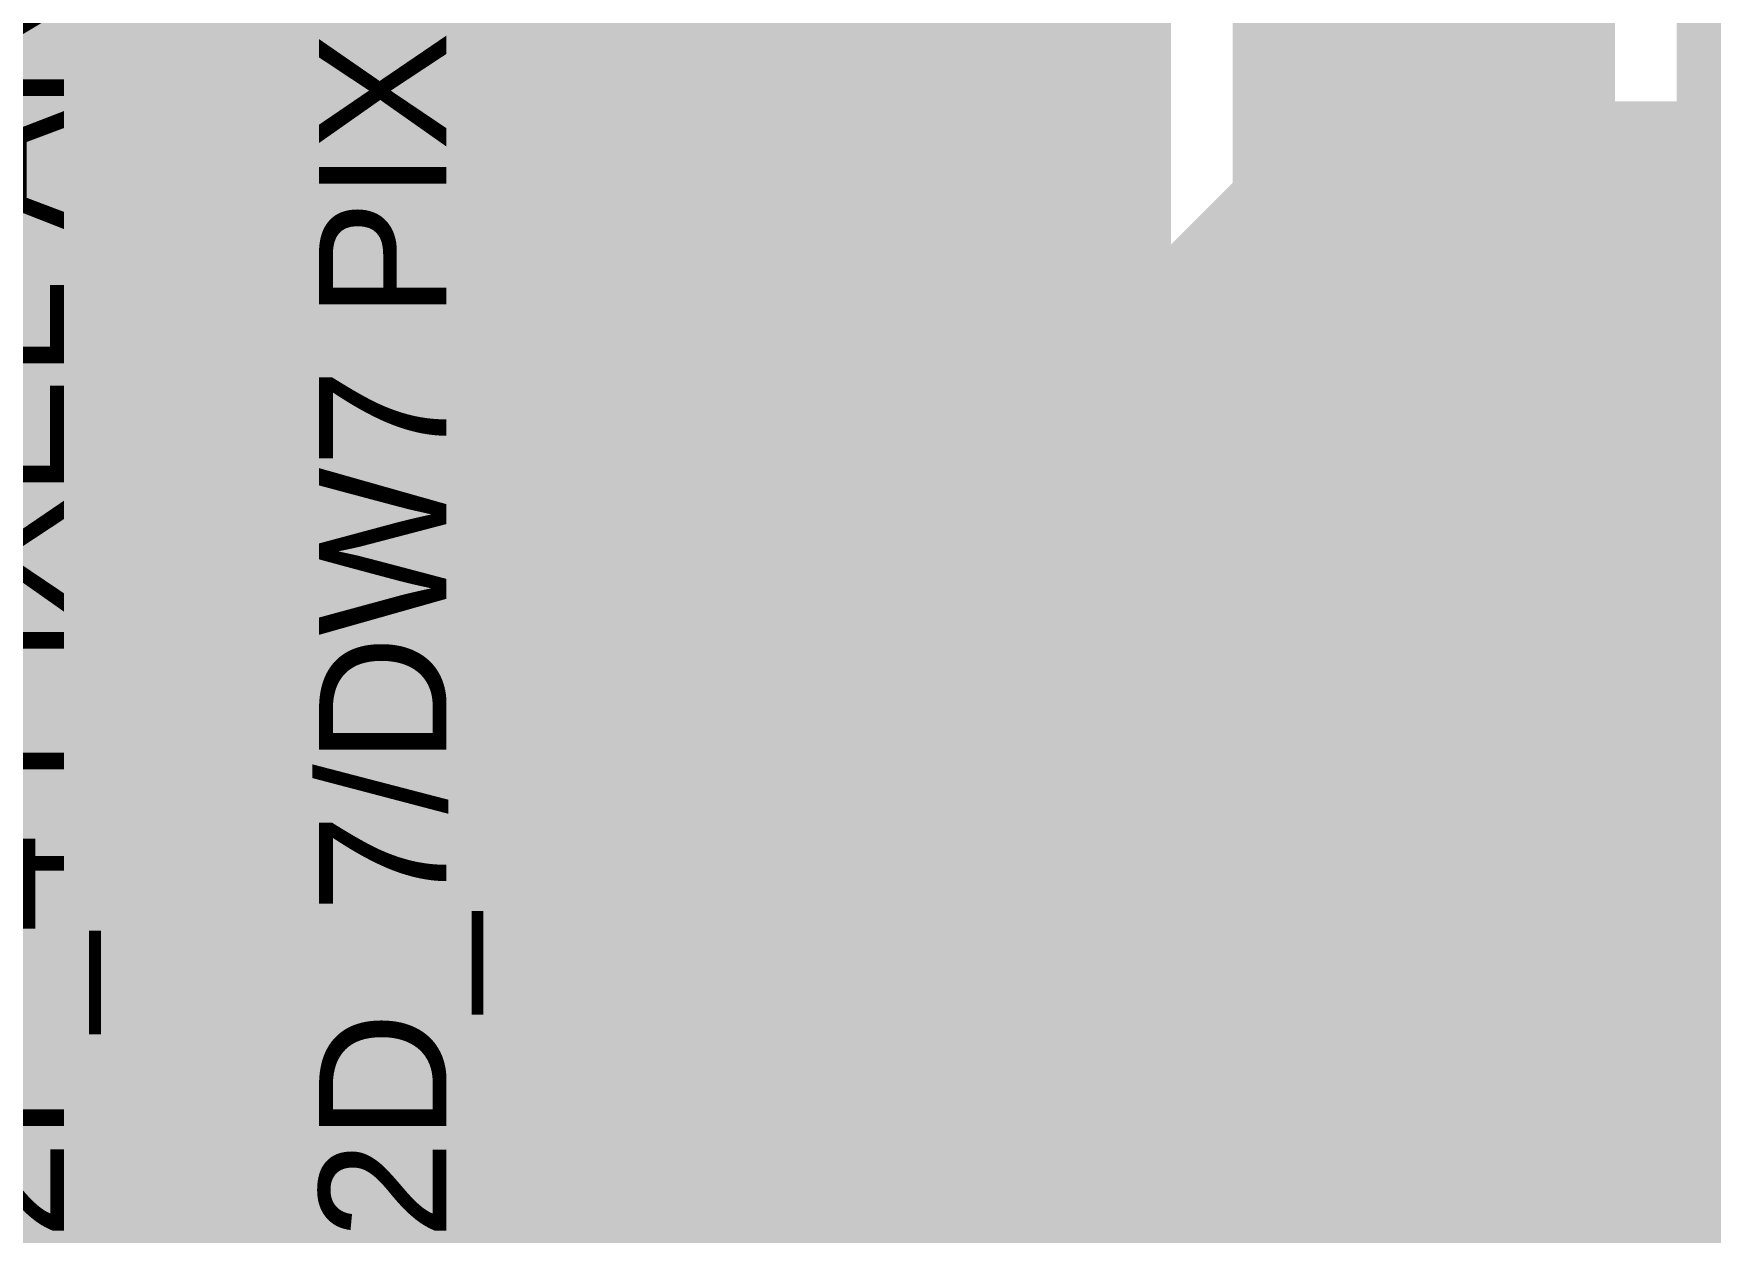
# Model space of a CAD drawing. Header units: inches. Extents: x -0.355 to 0.355, y -0.355 to 0.355.
# Drawn here: x -0.0744 to -0.0226, y -0.0388 to -0.0018 of the extents above; entities that cross this region are included whole.
import ezdxf

# ---------------------------------------------------------------- set-up
doc = ezdxf.new("R2010")
doc.units = ezdxf.units.IN
doc.header["$MEASUREMENT"] = 0
for name, color, linetype in [('BottomLayer', 5, 'Continuous'), ('BottomPaste', 16, 'Continuous'), ('BottomSolder', 6, 'Continuous'), ('Mechanical15', 56, 'Continuous'), ('TopLayer', 1, 'Continuous'), ('TopOverlay', 2, 'Continuous'), ('TopPaste', 8, 'Continuous'), ('TopSolder', 216, 'Continuous')]:
    doc.layers.add(name, color=color, linetype=linetype)
doc.styles.add('Arial', font='', dxfattribs={"height": 0.2})
doc.styles.get('Arial').set_extended_font_data('Arial')

# ---------------------------------------------------------------- blocks, each defined once
blk = doc.blocks.new('BF83112DW7_D_7_F_4_B_4')
at = {"layer": 'BottomLayer'}
blk.add_hatch(color=5, dxfattribs=at).paths.add_polyline_path([(-0.031494, 0.031496), (-0.007872, 0.031496), (-0.007872, 0.007874), (-0.031494, 0.007874)])
at = {"layer": 'BottomPaste'}
blk.add_hatch(color=16, dxfattribs=at).paths.add_polyline_path([(-0.031494, 0.031496), (-0.007872, 0.031496), (-0.007872, 0.007874), (-0.031494, 0.007874)])
at = {"layer": 'BottomSolder'}
blk.add_hatch(color=6, dxfattribs=at).paths.add_polyline_path([(-0.035494, 0.035496), (-0.003872, 0.035496), (-0.003872, 0.003874), (-0.035494, 0.003874)])
at = {"layer": 'Mechanical15'}
for points in [[(-0.029189, 0.054781, 0.001969, 0.001969, 0), (-0.023621, 0.049213, 0.001969, 0.001969, 0)], [(-0.070865, 0.049213, 0.001969, 0.001969, 0), (-0.023621, 0.049213, 0.001969, 0.001969, 0)], [(-0.023621, 0.049213, 0.001969, 0.001969, 0), (-0.029189, 0.043645, 0.001969, 0.001969, 0)]]:
    blk.add_lwpolyline(points, format="xyseb", dxfattribs=at)
for points in [[(-0.029681, 0.054781, 0.000984, 0.000984, 1), (-0.028697, 0.054781, 0.000984, 0.000984, 1)], [(-0.024113, 0.049213, 0.000984, 0.000984, 1), (-0.023129, 0.049213, 0.000984, 0.000984, 1)], [(-0.024113, 0.049213, 0.000984, 0.000984, 1), (-0.023129, 0.049213, 0.000984, 0.000984, 1)], [(-0.024113, 0.049213, 0.000984, 0.000984, 1), (-0.023129, 0.049213, 0.000984, 0.000984, 1)], [(-0.029681, 0.043645, 0.000984, 0.000984, 1), (-0.028697, 0.043645, 0.000984, 0.000984, 1)]]:
    blk.add_lwpolyline(points, format="xyseb", close=True, dxfattribs=at)
at = {"layer": 'Mechanical15', "style": 'Arial'}
for s, p in [('BF83112F_4 PIXEL AREA 0.15,0.15', (-0.058265, 0.073491)), ('BF83112D_7/DW7 PIXEL AREA 0.00,0.20', (-0.058268, 0.06168))]:
    blk.add_text(s, height=0.003937, dxfattribs=at).set_placement(p)
blk = doc.blocks.new('QFN_20_3_3_P_____0_4_5')
at = {"layer": 'TopLayer'}
for points in [[(-0.035433, 0.066929), (-0.027559, 0.066929), (-0.027559, 0.043307), (-0.035433, 0.043307)], [(-0.019685, 0.066929), (-0.011811, 0.066929), (-0.011811, 0.043307), (-0.019685, 0.043307)], [(-0.003937, 0.066929), (0.003937, 0.066929), (0.003937, 0.043307), (-0.003937, 0.043307)]]:
    blk.add_hatch(color=1, dxfattribs=at).paths.add_polyline_path(points)
at = {"layer": 'TopPaste'}
for points in [[(-0.035433, 0.066929), (-0.027559, 0.066929), (-0.027559, 0.043307), (-0.035433, 0.043307)], [(-0.019685, 0.066929), (-0.011811, 0.066929), (-0.011811, 0.043307), (-0.019685, 0.043307)], [(-0.003937, 0.066929), (0.003937, 0.066929), (0.003937, 0.043307), (-0.003937, 0.043307)]]:
    blk.add_hatch(color=8, dxfattribs=at).paths.add_polyline_path(points)
at = {"layer": 'TopSolder'}
for points in [[(-0.039433, 0.070929), (-0.023559, 0.070929), (-0.023559, 0.039307), (-0.039433, 0.039307)], [(-0.023685, 0.070929), (-0.007811, 0.070929), (-0.007811, 0.039307), (-0.023685, 0.039307)], [(-0.007937, 0.070929), (0.007937, 0.070929), (0.007937, 0.039307), (-0.007937, 0.039307)], [(-0.025654, 0.023685), (0.025654, 0.023685), (0.025654, -0.023685), (-0.025654, -0.023685)]]:
    blk.add_hatch(color=216, dxfattribs=at).paths.add_polyline_path(points)

msp = doc.modelspace()

# ---------------------------------------------------------------- linework, layer by layer
at = {"layer": 'BottomLayer'}
for points in [[(0.264103, -0.07874, 0.003937, 0.003937, -6.854099), (0.264103, 0.07874, 0.003937, 0.003937, 0)], [(-0.264103, 0.074803, 0.003937, 0.003937, -0.864689), (0.275591, -0.003937, 0.003937, 0.003937, 0)], [(-0.241465, 0.068054, 0.003937, 0.003937, -0.864689), (0.251969, -0.003937, 0.003937, 0.003937, 0)], [(0.127175, -0.21752, 0.003937, 0.003937, -0.665504), (-0.244202, 0.062076, 0.003937, 0.003937, 0)], [(-0.033465, -0.005904, 0.007874, 0.007874, 0), (-0.033465, 0.005906, 0.007874, 0.007874, 0)], [(-0.047244, -0.005904, 0.003937, 0.003937, 0), (-0.047244, 0.005906, 0.003937, 0.003937, 0)], [(-0.079955, -0.000201, 0.003937, 0.003937, 0), (-0.047244, -0.000201, 0.003937, 0.003937, 0)], [(-0.080349, -0.000594, 0.003937, 0.003937, 0), (-0.047244, -0.000594, 0.003937, 0.003937, 0)], [(-0.081136, -0.001382, 0.003937, 0.003937, 0), (-0.047244, -0.001382, 0.003937, 0.003937, 0)], [(-0.080742, -0.000988, 0.003937, 0.003937, 0), (-0.047244, -0.000988, 0.003937, 0.003937, 0)], [(-0.08153, -0.001775, 0.003937, 0.003937, 0), (-0.047244, -0.001775, 0.003937, 0.003937, 0)], [(-0.081923, -0.002169, 0.003937, 0.003937, 0), (-0.047244, -0.002169, 0.003937, 0.003937, 0)], [(-0.082711, -0.002956, 0.003937, 0.003937, 0), (-0.047244, -0.002956, 0.003937, 0.003937, 0)], [(-0.082317, -0.002563, 0.003937, 0.003937, 0), (-0.047244, -0.002563, 0.003937, 0.003937, 0)], [(-0.083104, -0.00335, 0.003937, 0.003937, 0), (-0.047244, -0.00335, 0.003937, 0.003937, 0)], [(0.275591, -0.003937, 0.003937, 0.003937, -0.864689), (-0.264103, -0.082677, 0.003937, 0.003937, 0)], [(-0.083498, -0.003744, 0.003937, 0.003937, 0), (-0.047244, -0.003744, 0.003937, 0.003937, 0)], [(-0.033465, -0.005904, 0.007874, 0.007874, 0), (-0.019685, -0.019683, 0.007874, 0.007874, 0)], [(-0.084286, -0.004531, 0.003937, 0.003937, 0), (-0.047244, -0.004531, 0.003937, 0.003937, 0)], [(-0.083892, -0.004138, 0.003937, 0.003937, 0), (-0.047244, -0.004138, 0.003937, 0.003937, 0)], [(-0.084679, -0.004925, 0.003937, 0.003937, 0), (-0.047244, -0.004925, 0.003937, 0.003937, 0)], [(-0.085073, -0.005319, 0.003937, 0.003937, 0), (-0.047244, -0.005319, 0.003937, 0.003937, 0)], [(-0.08586, -0.006106, 0.003937, 0.003937, 0), (-0.047243, -0.006106, 0.003937, 0.003937, 0)], [(-0.085467, -0.005712, 0.003937, 0.003937, 0), (-0.047244, -0.005712, 0.003937, 0.003937, 0)], [(-0.043208, -0.015647, 0.003937, 0.003937, -0.198912), (-0.047244, -0.005904, 0.003937, 0.003937, 0)], [(-0.043208, -0.015647, 0.003937, 0.003937, -0.198912), (-0.047244, -0.005904, 0.003937, 0.003937, 0)], [(-0.086254, -0.0065, 0.003937, 0.003937, 0), (-0.047231, -0.0065, 0.003937, 0.003937, 0)], [(-0.086648, -0.006894, 0.003937, 0.003937, 0), (-0.047209, -0.006894, 0.003937, 0.003937, 0)], [(-0.087041, -0.007287, 0.003937, 0.003937, 0), (-0.047175, -0.007287, 0.003937, 0.003937, 0)], [(-0.087829, -0.008075, 0.003937, 0.003937, 0), (-0.047072, -0.008075, 0.003937, 0.003937, 0)], [(-0.087435, -0.007681, 0.003937, 0.003937, 0), (-0.047129, -0.007681, 0.003937, 0.003937, 0)], [(-0.088223, -0.008468, 0.003937, 0.003937, 0), (-0.047003, -0.008468, 0.003937, 0.003937, 0)], [(-0.088616, -0.008862, 0.003937, 0.003937, 0), (-0.046923, -0.008862, 0.003937, 0.003937, 0)], [(-0.089404, -0.009649, 0.003937, 0.003937, 0), (-0.046725, -0.009649, 0.003937, 0.003937, 0)], [(-0.08901, -0.009256, 0.003937, 0.003937, 0), (-0.04683, -0.009256, 0.003937, 0.003937, 0)], [(-0.089797, -0.010043, 0.003937, 0.003937, 0), (-0.046608, -0.010043, 0.003937, 0.003937, 0)], [(-0.090191, -0.010437, 0.003937, 0.003937, 0), (-0.046477, -0.010437, 0.003937, 0.003937, 0)], [(-0.090979, -0.011224, 0.003937, 0.003937, 0), (-0.046176, -0.011224, 0.003937, 0.003937, 0)], [(-0.090585, -0.01083, 0.003937, 0.003937, 0), (-0.046333, -0.01083, 0.003937, 0.003937, 0)], [(-0.091372, -0.011618, 0.003937, 0.003937, 0), (-0.046003, -0.011618, 0.003937, 0.003937, 0)], [(-0.091766, -0.012012, 0.003937, 0.003937, 0), (-0.045816, -0.012012, 0.003937, 0.003937, 0)], [(-0.092553, -0.012799, 0.003937, 0.003937, 0), (-0.045395, -0.012799, 0.003937, 0.003937, 0)], [(-0.09216, -0.012405, 0.003937, 0.003937, 0), (-0.045614, -0.012405, 0.003937, 0.003937, 0)], [(-0.092947, -0.013193, 0.003937, 0.003937, 0), (-0.045158, -0.013193, 0.003937, 0.003937, 0)], [(-0.093341, -0.013586, 0.003937, 0.003937, 0), (-0.044903, -0.013586, 0.003937, 0.003937, 0)], [(-0.094128, -0.014374, 0.003937, 0.003937, 0), (-0.044333, -0.014374, 0.003937, 0.003937, 0)], [(-0.093734, -0.01398, 0.003937, 0.003937, 0), (-0.044629, -0.01398, 0.003937, 0.003937, 0)], [(-0.094522, -0.014767, 0.003937, 0.003937, 0), (-0.044015, -0.014767, 0.003937, 0.003937, 0)], [(-0.094915, -0.015161, 0.003937, 0.003937, 0), (-0.043671, -0.015161, 0.003937, 0.003937, 0)], [(-0.095703, -0.015949, 0.003937, 0.003937, 0), (-0.042907, -0.015949, 0.003937, 0.003937, 0)], [(-0.095309, -0.015555, 0.003937, 0.003937, 0), (-0.0433, -0.015555, 0.003937, 0.003937, 0)], [(-0.043208, -0.015647, 0.003937, 0.003937, 0), (-0.029429, -0.029427, 0.003937, 0.003937, 0)], [(-0.096097, -0.016342, 0.003937, 0.003937, 0), (-0.042513, -0.016342, 0.003937, 0.003937, 0)], [(-0.096457, -0.016736, 0.003937, 0.003937, 0), (-0.042119, -0.016736, 0.003937, 0.003937, 0)], [(-0.096457, -0.01713, 0.003937, 0.003937, 0), (-0.041726, -0.01713, 0.003937, 0.003937, 0)], [(-0.096457, -0.017523, 0.003937, 0.003937, 0), (-0.041332, -0.017523, 0.003937, 0.003937, 0)], [(-0.096457, -0.017917, 0.003937, 0.003937, 0), (-0.040938, -0.017917, 0.003937, 0.003937, 0)], [(-0.019685, -0.019683, 0.007874, 0.007874, 0), (0.019685, -0.019683, 0.007874, 0.007874, 0)], [(-0.096457, -0.018311, 0.003937, 0.003937, 0), (-0.040545, -0.018311, 0.003937, 0.003937, 0)], [(-0.096457, -0.018704, 0.003937, 0.003937, 0), (-0.040151, -0.018704, 0.003937, 0.003937, 0)], [(-0.096457, -0.019098, 0.003937, 0.003937, 0), (-0.039757, -0.019098, 0.003937, 0.003937, 0)], [(-0.096457, -0.019492, 0.003937, 0.003937, 0), (-0.039364, -0.019492, 0.003937, 0.003937, 0)], [(-0.096457, -0.019886, 0.003937, 0.003937, 0), (-0.03897, -0.019886, 0.003937, 0.003937, 0)], [(-0.096457, -0.020279, 0.003937, 0.003937, 0), (-0.038576, -0.020279, 0.003937, 0.003937, 0)], [(-0.096457, -0.020673, 0.003937, 0.003937, 0), (-0.038182, -0.020673, 0.003937, 0.003937, 0)], [(-0.096457, -0.021067, 0.003937, 0.003937, 0), (-0.037789, -0.021067, 0.003937, 0.003937, 0)], [(-0.096457, -0.02146, 0.003937, 0.003937, 0), (-0.037395, -0.02146, 0.003937, 0.003937, 0)], [(-0.096457, -0.021854, 0.003937, 0.003937, 0), (-0.037001, -0.021854, 0.003937, 0.003937, 0)], [(-0.096457, -0.022248, 0.003937, 0.003937, 0), (-0.036608, -0.022248, 0.003937, 0.003937, 0)], [(-0.096457, -0.022641, 0.003937, 0.003937, 0), (-0.036214, -0.022641, 0.003937, 0.003937, 0)], [(-0.096457, -0.023035, 0.003937, 0.003937, 0), (-0.03582, -0.023035, 0.003937, 0.003937, 0)], [(-0.096457, -0.023429, 0.003937, 0.003937, 0), (-0.035426, -0.023429, 0.003937, 0.003937, 0)], [(-0.096457, -0.023823, 0.003937, 0.003937, 0), (-0.035033, -0.023823, 0.003937, 0.003937, 0)], [(-0.096457, -0.024216, 0.003937, 0.003937, 0), (-0.034639, -0.024216, 0.003937, 0.003937, 0)], [(-0.096457, -0.02461, 0.003937, 0.003937, 0), (-0.034245, -0.02461, 0.003937, 0.003937, 0)], [(-0.096457, -0.025004, 0.003937, 0.003937, 0), (-0.033852, -0.025004, 0.003937, 0.003937, 0)], [(-0.096457, -0.025397, 0.003937, 0.003937, 0), (-0.033458, -0.025397, 0.003937, 0.003937, 0)], [(-0.096457, -0.025791, 0.003937, 0.003937, 0), (-0.033064, -0.025791, 0.003937, 0.003937, 0)], [(-0.096457, -0.026185, 0.003937, 0.003937, 0), (-0.032671, -0.026185, 0.003937, 0.003937, 0)], [(-0.096457, -0.026579, 0.003937, 0.003937, 0), (-0.032277, -0.026579, 0.003937, 0.003937, 0)], [(-0.096457, -0.026972, 0.003937, 0.003937, 0), (-0.031883, -0.026972, 0.003937, 0.003937, 0)], [(-0.096457, -0.027366, 0.003937, 0.003937, 0), (-0.031489, -0.027366, 0.003937, 0.003937, 0)], [(-0.096457, -0.02776, 0.003937, 0.003937, 0), (-0.031096, -0.02776, 0.003937, 0.003937, 0)], [(-0.096457, -0.028153, 0.003937, 0.003937, 0), (-0.030702, -0.028153, 0.003937, 0.003937, 0)], [(-0.096457, -0.028547, 0.003937, 0.003937, 0), (-0.030308, -0.028547, 0.003937, 0.003937, 0)], [(-0.096087, -0.028941, 0.003937, 0.003937, 0), (-0.029915, -0.028941, 0.003937, 0.003937, 0)], [(-0.095694, -0.029334, 0.003937, 0.003937, 0), (-0.029521, -0.029334, 0.003937, 0.003937, 0)], [(-0.0953, -0.029728, 0.003937, 0.003937, 0), (-0.029118, -0.029728, 0.003937, 0.003937, 0)], [(-0.019685, -0.033463, 0.003937, 0.003937, -0.198912), (-0.029429, -0.029427, 0.003937, 0.003937, 0)], [(-0.019685, -0.033463, 0.003937, 0.003937, -0.198912), (-0.029429, -0.029427, 0.003937, 0.003937, 0)], [(-0.094906, -0.030122, 0.003937, 0.003937, 0), (-0.02868, -0.030122, 0.003937, 0.003937, 0)], [(-0.094513, -0.030516, 0.003937, 0.003937, 0), (-0.028202, -0.030516, 0.003937, 0.003937, 0)], [(-0.094119, -0.030909, 0.003937, 0.003937, 0), (-0.027676, -0.030909, 0.003937, 0.003937, 0)], [(-0.093725, -0.031303, 0.003937, 0.003937, 0), (-0.027092, -0.031303, 0.003937, 0.003937, 0)], [(-0.093331, -0.031697, 0.003937, 0.003937, 0), (-0.026434, -0.031697, 0.003937, 0.003937, 0)], [(-0.092938, -0.03209, 0.003937, 0.003937, 0), (-0.02568, -0.03209, 0.003937, 0.003937, 0)], [(-0.092544, -0.032484, 0.003937, 0.003937, 0), (-0.024785, -0.032484, 0.003937, 0.003937, 0)], [(-0.09215, -0.032878, 0.003937, 0.003937, 0), (-0.023657, -0.032878, 0.003937, 0.003937, 0)], [(-0.091757, -0.033271, 0.003937, 0.003937, 0), (-0.021973, -0.033271, 0.003937, 0.003937, 0)], [(-0.091363, -0.033665, 0.003937, 0.003937, 0), (0.010827, -0.033665, 0.003937, 0.003937, 0)], [(-0.090969, -0.034059, 0.003937, 0.003937, 0), (0.010827, -0.034059, 0.003937, 0.003937, 0)], [(-0.090576, -0.034452, 0.003937, 0.003937, 0), (0.010827, -0.034452, 0.003937, 0.003937, 0)], [(-0.090182, -0.034846, 0.003937, 0.003937, 0), (0.010827, -0.034846, 0.003937, 0.003937, 0)], [(-0.089788, -0.03524, 0.003937, 0.003937, 0), (0.010827, -0.03524, 0.003937, 0.003937, 0)], [(-0.089395, -0.035634, 0.003937, 0.003937, 0), (0.010827, -0.035634, 0.003937, 0.003937, 0)], [(-0.089001, -0.036027, 0.003937, 0.003937, 0), (0.010827, -0.036027, 0.003937, 0.003937, 0)], [(-0.088607, -0.036421, 0.003937, 0.003937, 0), (0.010827, -0.036421, 0.003937, 0.003937, 0)], [(-0.088213, -0.036815, 0.003937, 0.003937, 0), (0.010827, -0.036815, 0.003937, 0.003937, 0)], [(-0.08782, -0.037208, 0.003937, 0.003937, 0), (0.010827, -0.037208, 0.003937, 0.003937, 0)], [(-0.087426, -0.037602, 0.003937, 0.003937, 0), (0.010827, -0.037602, 0.003937, 0.003937, 0)], [(-0.087032, -0.037996, 0.003937, 0.003937, 0), (0.010827, -0.037996, 0.003937, 0.003937, 0)], [(-0.086639, -0.03839, 0.003937, 0.003937, 0), (0.010827, -0.03839, 0.003937, 0.003937, 0)], [(-0.086245, -0.038783, 0.003937, 0.003937, 0), (0.010827, -0.038783, 0.003937, 0.003937, 0)], [(-0.085851, -0.039177, 0.003937, 0.003937, 0), (0.010827, -0.039177, 0.003937, 0.003937, 0)], [(-0.085458, -0.039571, 0.003937, 0.003937, 0), (0.010827, -0.039571, 0.003937, 0.003937, 0)], [(-0.085064, -0.039964, 0.003937, 0.003937, 0), (0.010827, -0.039964, 0.003937, 0.003937, 0)], [(-0.08467, -0.040358, 0.003937, 0.003937, 0), (0.010827, -0.040358, 0.003937, 0.003937, 0)], [(-0.084276, -0.040752, 0.003937, 0.003937, 0), (0.010827, -0.040752, 0.003937, 0.003937, 0)]]:
    msp.add_lwpolyline(points, format="xyseb", dxfattribs=at)
for points in [[(-0.048228, -0.000201, 0.001969, 0.001969, 1), (-0.04626, -0.000201, 0.001969, 0.001969, 1)], [(-0.048228, -0.000594, 0.001969, 0.001969, 1), (-0.04626, -0.000594, 0.001969, 0.001969, 1)], [(-0.048228, -0.000988, 0.001969, 0.001969, 1), (-0.04626, -0.000988, 0.001969, 0.001969, 1)], [(-0.048228, -0.001382, 0.001969, 0.001969, 1), (-0.04626, -0.001382, 0.001969, 0.001969, 1)], [(-0.048228, -0.001775, 0.001969, 0.001969, 1), (-0.04626, -0.001775, 0.001969, 0.001969, 1)], [(-0.048228, -0.002169, 0.001969, 0.001969, 1), (-0.04626, -0.002169, 0.001969, 0.001969, 1)], [(-0.048228, -0.002563, 0.001969, 0.001969, 1), (-0.04626, -0.002563, 0.001969, 0.001969, 1)], [(-0.048228, -0.002956, 0.001969, 0.001969, 1), (-0.04626, -0.002956, 0.001969, 0.001969, 1)], [(-0.048228, -0.00335, 0.001969, 0.001969, 1), (-0.04626, -0.00335, 0.001969, 0.001969, 1)], [(-0.048228, -0.003744, 0.001969, 0.001969, 1), (-0.04626, -0.003744, 0.001969, 0.001969, 1)], [(-0.035433, -0.005904, 0.003937, 0.003937, 1), (-0.031496, -0.005904, 0.003937, 0.003937, 1)], [(-0.035433, -0.005904, 0.003937, 0.003937, 1), (-0.031496, -0.005904, 0.003937, 0.003937, 1)], [(-0.048228, -0.004138, 0.001969, 0.001969, 1), (-0.04626, -0.004138, 0.001969, 0.001969, 1)], [(-0.048228, -0.004531, 0.001969, 0.001969, 1), (-0.04626, -0.004531, 0.001969, 0.001969, 1)], [(-0.048228, -0.004925, 0.001969, 0.001969, 1), (-0.04626, -0.004925, 0.001969, 0.001969, 1)], [(-0.048228, -0.005319, 0.001969, 0.001969, 1), (-0.04626, -0.005319, 0.001969, 0.001969, 1)], [(-0.048228, -0.005712, 0.001969, 0.001969, 1), (-0.04626, -0.005712, 0.001969, 0.001969, 1)], [(-0.048228, -0.005904, 0.001969, 0.001969, 1), (-0.04626, -0.005904, 0.001969, 0.001969, 1)], [(-0.048228, -0.005904, 0.001969, 0.001969, 1), (-0.04626, -0.005904, 0.001969, 0.001969, 1)], [(-0.048228, -0.005904, 0.001969, 0.001969, 1), (-0.04626, -0.005904, 0.001969, 0.001969, 1)], [(-0.048227, -0.006106, 0.001969, 0.001969, 1), (-0.046258, -0.006106, 0.001969, 0.001969, 1)], [(-0.048215, -0.0065, 0.001969, 0.001969, 1), (-0.046247, -0.0065, 0.001969, 0.001969, 1)], [(-0.048193, -0.006894, 0.001969, 0.001969, 1), (-0.046224, -0.006894, 0.001969, 0.001969, 1)], [(-0.048159, -0.007287, 0.001969, 0.001969, 1), (-0.04619, -0.007287, 0.001969, 0.001969, 1)], [(-0.048113, -0.007681, 0.001969, 0.001969, 1), (-0.046145, -0.007681, 0.001969, 0.001969, 1)], [(-0.048056, -0.008075, 0.001969, 0.001969, 1), (-0.046088, -0.008075, 0.001969, 0.001969, 1)], [(-0.047988, -0.008468, 0.001969, 0.001969, 1), (-0.046019, -0.008468, 0.001969, 0.001969, 1)], [(-0.047907, -0.008862, 0.001969, 0.001969, 1), (-0.045939, -0.008862, 0.001969, 0.001969, 1)], [(-0.047814, -0.009256, 0.001969, 0.001969, 1), (-0.045846, -0.009256, 0.001969, 0.001969, 1)], [(-0.047709, -0.009649, 0.001969, 0.001969, 1), (-0.045741, -0.009649, 0.001969, 0.001969, 1)], [(-0.047592, -0.010043, 0.001969, 0.001969, 1), (-0.045623, -0.010043, 0.001969, 0.001969, 1)], [(-0.047461, -0.010437, 0.001969, 0.001969, 1), (-0.045493, -0.010437, 0.001969, 0.001969, 1)], [(-0.047317, -0.01083, 0.001969, 0.001969, 1), (-0.045349, -0.01083, 0.001969, 0.001969, 1)], [(-0.04716, -0.011224, 0.001969, 0.001969, 1), (-0.045191, -0.011224, 0.001969, 0.001969, 1)], [(-0.046988, -0.011618, 0.001969, 0.001969, 1), (-0.045019, -0.011618, 0.001969, 0.001969, 1)], [(-0.046801, -0.012012, 0.001969, 0.001969, 1), (-0.044832, -0.012012, 0.001969, 0.001969, 1)], [(-0.046598, -0.012405, 0.001969, 0.001969, 1), (-0.04463, -0.012405, 0.001969, 0.001969, 1)], [(-0.046379, -0.012799, 0.001969, 0.001969, 1), (-0.04441, -0.012799, 0.001969, 0.001969, 1)], [(-0.046143, -0.013193, 0.001969, 0.001969, 1), (-0.044174, -0.013193, 0.001969, 0.001969, 1)], [(-0.045888, -0.013586, 0.001969, 0.001969, 1), (-0.043919, -0.013586, 0.001969, 0.001969, 1)], [(-0.045613, -0.01398, 0.001969, 0.001969, 1), (-0.043645, -0.01398, 0.001969, 0.001969, 1)], [(-0.045318, -0.014374, 0.001969, 0.001969, 1), (-0.043349, -0.014374, 0.001969, 0.001969, 1)], [(-0.044999, -0.014767, 0.001969, 0.001969, 1), (-0.043031, -0.014767, 0.001969, 0.001969, 1)], [(-0.044655, -0.015161, 0.001969, 0.001969, 1), (-0.042687, -0.015161, 0.001969, 0.001969, 1)], [(-0.044284, -0.015555, 0.001969, 0.001969, 1), (-0.042315, -0.015555, 0.001969, 0.001969, 1)], [(-0.044192, -0.015647, 0.001969, 0.001969, 1), (-0.042224, -0.015647, 0.001969, 0.001969, 1)], [(-0.044192, -0.015647, 0.001969, 0.001969, 1), (-0.042224, -0.015647, 0.001969, 0.001969, 1)], [(-0.044192, -0.015647, 0.001969, 0.001969, 1), (-0.042224, -0.015647, 0.001969, 0.001969, 1)], [(-0.043891, -0.015949, 0.001969, 0.001969, 1), (-0.041923, -0.015949, 0.001969, 0.001969, 1)], [(-0.043497, -0.016342, 0.001969, 0.001969, 1), (-0.041529, -0.016342, 0.001969, 0.001969, 1)], [(-0.043104, -0.016736, 0.001969, 0.001969, 1), (-0.041135, -0.016736, 0.001969, 0.001969, 1)], [(-0.04271, -0.01713, 0.001969, 0.001969, 1), (-0.040741, -0.01713, 0.001969, 0.001969, 1)], [(-0.042316, -0.017523, 0.001969, 0.001969, 1), (-0.040348, -0.017523, 0.001969, 0.001969, 1)], [(-0.041923, -0.017917, 0.001969, 0.001969, 1), (-0.039954, -0.017917, 0.001969, 0.001969, 1)], [(-0.021653, -0.019683, 0.003937, 0.003937, 1), (-0.017716, -0.019683, 0.003937, 0.003937, 1)], [(-0.021653, -0.019683, 0.003937, 0.003937, 1), (-0.017716, -0.019683, 0.003937, 0.003937, 1)], [(-0.041529, -0.018311, 0.001969, 0.001969, 1), (-0.03956, -0.018311, 0.001969, 0.001969, 1)], [(-0.041135, -0.018704, 0.001969, 0.001969, 1), (-0.039167, -0.018704, 0.001969, 0.001969, 1)], [(-0.040741, -0.019098, 0.001969, 0.001969, 1), (-0.038773, -0.019098, 0.001969, 0.001969, 1)], [(-0.040348, -0.019492, 0.001969, 0.001969, 1), (-0.038379, -0.019492, 0.001969, 0.001969, 1)], [(-0.039954, -0.019886, 0.001969, 0.001969, 1), (-0.037986, -0.019886, 0.001969, 0.001969, 1)], [(-0.03956, -0.020279, 0.001969, 0.001969, 1), (-0.037592, -0.020279, 0.001969, 0.001969, 1)], [(-0.039167, -0.020673, 0.001969, 0.001969, 1), (-0.037198, -0.020673, 0.001969, 0.001969, 1)], [(-0.038773, -0.021067, 0.001969, 0.001969, 1), (-0.036804, -0.021067, 0.001969, 0.001969, 1)], [(-0.038379, -0.02146, 0.001969, 0.001969, 1), (-0.036411, -0.02146, 0.001969, 0.001969, 1)], [(-0.037985, -0.021854, 0.001969, 0.001969, 1), (-0.036017, -0.021854, 0.001969, 0.001969, 1)], [(-0.037592, -0.022248, 0.001969, 0.001969, 1), (-0.035623, -0.022248, 0.001969, 0.001969, 1)], [(-0.037198, -0.022641, 0.001969, 0.001969, 1), (-0.03523, -0.022641, 0.001969, 0.001969, 1)], [(-0.036804, -0.023035, 0.001969, 0.001969, 1), (-0.034836, -0.023035, 0.001969, 0.001969, 1)], [(-0.036411, -0.023429, 0.001969, 0.001969, 1), (-0.034442, -0.023429, 0.001969, 0.001969, 1)], [(-0.036017, -0.023823, 0.001969, 0.001969, 1), (-0.034049, -0.023823, 0.001969, 0.001969, 1)], [(-0.035623, -0.024216, 0.001969, 0.001969, 1), (-0.033655, -0.024216, 0.001969, 0.001969, 1)], [(-0.03523, -0.02461, 0.001969, 0.001969, 1), (-0.033261, -0.02461, 0.001969, 0.001969, 1)], [(-0.034836, -0.025004, 0.001969, 0.001969, 1), (-0.032868, -0.025004, 0.001969, 0.001969, 1)], [(-0.034442, -0.025397, 0.001969, 0.001969, 1), (-0.032474, -0.025397, 0.001969, 0.001969, 1)], [(-0.034049, -0.025791, 0.001969, 0.001969, 1), (-0.03208, -0.025791, 0.001969, 0.001969, 1)], [(-0.033655, -0.026185, 0.001969, 0.001969, 1), (-0.031686, -0.026185, 0.001969, 0.001969, 1)], [(-0.033261, -0.026579, 0.001969, 0.001969, 1), (-0.031293, -0.026579, 0.001969, 0.001969, 1)], [(-0.032867, -0.026972, 0.001969, 0.001969, 1), (-0.030899, -0.026972, 0.001969, 0.001969, 1)], [(-0.032474, -0.027366, 0.001969, 0.001969, 1), (-0.030505, -0.027366, 0.001969, 0.001969, 1)], [(-0.03208, -0.02776, 0.001969, 0.001969, 1), (-0.030112, -0.02776, 0.001969, 0.001969, 1)], [(-0.031686, -0.028153, 0.001969, 0.001969, 1), (-0.029718, -0.028153, 0.001969, 0.001969, 1)], [(-0.031293, -0.028547, 0.001969, 0.001969, 1), (-0.029324, -0.028547, 0.001969, 0.001969, 1)], [(-0.030899, -0.028941, 0.001969, 0.001969, 1), (-0.028931, -0.028941, 0.001969, 0.001969, 1)], [(-0.030505, -0.029334, 0.001969, 0.001969, 1), (-0.028537, -0.029334, 0.001969, 0.001969, 1)], [(-0.030413, -0.029427, 0.001969, 0.001969, 1), (-0.028444, -0.029427, 0.001969, 0.001969, 1)], [(-0.030413, -0.029427, 0.001969, 0.001969, 1), (-0.028444, -0.029427, 0.001969, 0.001969, 1)], [(-0.030413, -0.029427, 0.001969, 0.001969, 1), (-0.028444, -0.029427, 0.001969, 0.001969, 1)], [(-0.030102, -0.029728, 0.001969, 0.001969, 1), (-0.028133, -0.029728, 0.001969, 0.001969, 1)], [(-0.029664, -0.030122, 0.001969, 0.001969, 1), (-0.027696, -0.030122, 0.001969, 0.001969, 1)], [(-0.029186, -0.030516, 0.001969, 0.001969, 1), (-0.027218, -0.030516, 0.001969, 0.001969, 1)], [(-0.02866, -0.030909, 0.001969, 0.001969, 1), (-0.026691, -0.030909, 0.001969, 0.001969, 1)], [(-0.028076, -0.031303, 0.001969, 0.001969, 1), (-0.026107, -0.031303, 0.001969, 0.001969, 1)], [(-0.027418, -0.031697, 0.001969, 0.001969, 1), (-0.02545, -0.031697, 0.001969, 0.001969, 1)], [(-0.026664, -0.03209, 0.001969, 0.001969, 1), (-0.024696, -0.03209, 0.001969, 0.001969, 1)], [(-0.02577, -0.032484, 0.001969, 0.001969, 1), (-0.023801, -0.032484, 0.001969, 0.001969, 1)], [(-0.024642, -0.032878, 0.001969, 0.001969, 1), (-0.022673, -0.032878, 0.001969, 0.001969, 1)], [(-0.022957, -0.033271, 0.001969, 0.001969, 1), (-0.020989, -0.033271, 0.001969, 0.001969, 1)]]:
    msp.add_lwpolyline(points, format="xyseb", close=True, dxfattribs=at)
at = {"layer": 'TopLayer'}
for points in [[(-0.031496, -0.008829, 0.011811, 0.011811, 0), (-0.031496, 0.023762, 0.011811, 0.011811, 0)], [(-0.038415, -0.015748, 0.011811, 0.011811, 0), (-0.031496, -0.008829, 0.011811, 0.011811, 0)], [(-0.099409, -0.015748, 0.011811, 0.011811, 0), (-0.055118, -0.015748, 0.011811, 0.011811, 0)], [(-0.055118, -0.015748, 0.011811, 0.011811, 0), (-0.038415, -0.015748, 0.011811, 0.011811, 0)], [(-0.027259, -0.026864, 0.003937, 0.003937, 0), (-0.02038, -0.019984, 0.003937, 0.003937, 0)], [(-0.021462, -0.021067, 0.003937, 0.003937, 0), (0.024247, -0.021067, 0.003937, 0.003937, 0)], [(-0.021069, -0.020673, 0.003937, 0.003937, 0), (0.023853, -0.020673, 0.003937, 0.003937, 0)], [(-0.021856, -0.02146, 0.003937, 0.003937, 0), (0.02464, -0.02146, 0.003937, 0.003937, 0)], [(-0.02225, -0.021854, 0.003937, 0.003937, 0), (0.025034, -0.021854, 0.003937, 0.003937, 0)], [(-0.023037, -0.022641, 0.003937, 0.003937, 0), (0.025821, -0.022641, 0.003937, 0.003937, 0)], [(-0.022644, -0.022248, 0.003937, 0.003937, 0), (0.025428, -0.022248, 0.003937, 0.003937, 0)], [(-0.023431, -0.023035, 0.003937, 0.003937, 0), (0.026215, -0.023035, 0.003937, 0.003937, 0)], [(-0.023825, -0.023429, 0.003937, 0.003937, 0), (0.026609, -0.023429, 0.003937, 0.003937, 0)], [(-0.024612, -0.024216, 0.003937, 0.003937, 0), (0.027396, -0.024216, 0.003937, 0.003937, 0)], [(-0.024218, -0.023823, 0.003937, 0.003937, 0), (0.027002, -0.023823, 0.003937, 0.003937, 0)], [(-0.025006, -0.02461, 0.003937, 0.003937, 0), (0.02779, -0.02461, 0.003937, 0.003937, 0)], [(-0.025399, -0.025004, 0.003937, 0.003937, 0), (0.028184, -0.025004, 0.003937, 0.003937, 0)], [(-0.026187, -0.025791, 0.003937, 0.003937, 0), (0.028971, -0.025791, 0.003937, 0.003937, 0)], [(-0.025793, -0.025397, 0.003937, 0.003937, 0), (0.028577, -0.025397, 0.003937, 0.003937, 0)], [(-0.026581, -0.026185, 0.003937, 0.003937, 0), (0.029365, -0.026185, 0.003937, 0.003937, 0)], [(-0.026974, -0.026579, 0.003937, 0.003937, 0), (0.029758, -0.026579, 0.003937, 0.003937, 0)], [(-0.027259, -0.026864, 0.003937, 0.003937, -0.117389), (-0.033465, -0.030698, 0.003937, 0.003937, 0)], [(-0.027279, -0.026884, 0.003937, 0.003937, -0.116938), (-0.033465, -0.030698, 0.003937, 0.003937, 0)], [(-0.027369, -0.026972, 0.003937, 0.003937, 0), (0.030153, -0.026972, 0.003937, 0.003937, 0)], [(-0.02823, -0.02776, 0.003937, 0.003937, 0), (0.031015, -0.02776, 0.003937, 0.003937, 0)], [(-0.027783, -0.027366, 0.003937, 0.003937, 0), (0.030568, -0.027366, 0.003937, 0.003937, 0)], [(-0.028714, -0.028153, 0.003937, 0.003937, 0), (0.031498, -0.028153, 0.003937, 0.003937, 0)], [(-0.02924, -0.028547, 0.003937, 0.003937, 0), (0.032024, -0.028547, 0.003937, 0.003937, 0)], [(-0.030452, -0.029334, 0.003937, 0.003937, 0), (0.033236, -0.029334, 0.003937, 0.003937, 0)], [(-0.029815, -0.028941, 0.003937, 0.003937, 0), (0.032599, -0.028941, 0.003937, 0.003937, 0)], [(-0.031165, -0.029728, 0.003937, 0.003937, 0), (0.033465, -0.029728, 0.003937, 0.003937, 0)], [(-0.031981, -0.030122, 0.003937, 0.003937, 0), (0.033465, -0.030122, 0.003937, 0.003937, 0)], [(-0.033465, -0.030909, 0.003937, 0.003937, 0), (0.033465, -0.030909, 0.003937, 0.003937, 0)], [(-0.032945, -0.030516, 0.003937, 0.003937, 0), (0.033465, -0.030516, 0.003937, 0.003937, 0)], [(-0.033465, -0.031303, 0.003937, 0.003937, 0), (0.033465, -0.031303, 0.003937, 0.003937, 0)], [(-0.033465, -0.031697, 0.003937, 0.003937, 0), (0.033465, -0.031697, 0.003937, 0.003937, 0)], [(-0.033465, -0.03209, 0.003937, 0.003937, 0), (0.033465, -0.03209, 0.003937, 0.003937, 0)], [(-0.033465, -0.032484, 0.003937, 0.003937, 0), (0.033465, -0.032484, 0.003937, 0.003937, 0)], [(-0.033465, -0.032878, 0.003937, 0.003937, 0), (0.033465, -0.032878, 0.003937, 0.003937, 0)], [(-0.033465, -0.033271, 0.003937, 0.003937, 0), (0.033465, -0.033271, 0.003937, 0.003937, 0)], [(-0.033465, -0.033465, 0.003937, 0.003937, 0), (-0.029528, -0.033465, 0.003937, 0.003937, 0)], [(-0.029528, -0.033465, 0.003937, 0.003937, 0), (-0.017717, -0.033465, 0.003937, 0.003937, 0)], [(-0.029528, -0.033465, 0.003937, 0.003937, 0), (-0.017717, -0.033465, 0.003937, 0.003937, 0)]]:
    msp.add_lwpolyline(points, format="xyseb", dxfattribs=at)
for points in [[(-0.034449, -0.008829, 0.005906, 0.005906, 1), (-0.028543, -0.008829, 0.005906, 0.005906, 1)], [(-0.034449, -0.008829, 0.005906, 0.005906, 1), (-0.028543, -0.008829, 0.005906, 0.005906, 1)], [(-0.058071, -0.015748, 0.005906, 0.005906, 1), (-0.052165, -0.015748, 0.005906, 0.005906, 1)], [(-0.058071, -0.015748, 0.005906, 0.005906, 1), (-0.052165, -0.015748, 0.005906, 0.005906, 1)], [(-0.041368, -0.015748, 0.005906, 0.005906, 1), (-0.035462, -0.015748, 0.005906, 0.005906, 1)], [(-0.041368, -0.015748, 0.005906, 0.005906, 1), (-0.035462, -0.015748, 0.005906, 0.005906, 1)], [(-0.022447, -0.021067, 0.001969, 0.001969, 1), (-0.020478, -0.021067, 0.001969, 0.001969, 1)], [(-0.022053, -0.020673, 0.001969, 0.001969, 1), (-0.020085, -0.020673, 0.001969, 0.001969, 1)], [(-0.02284, -0.02146, 0.001969, 0.001969, 1), (-0.020872, -0.02146, 0.001969, 0.001969, 1)], [(-0.023234, -0.021854, 0.001969, 0.001969, 1), (-0.021266, -0.021854, 0.001969, 0.001969, 1)], [(-0.024022, -0.022641, 0.001969, 0.001969, 1), (-0.022053, -0.022641, 0.001969, 0.001969, 1)], [(-0.023628, -0.022248, 0.001969, 0.001969, 1), (-0.021659, -0.022248, 0.001969, 0.001969, 1)], [(-0.024415, -0.023035, 0.001969, 0.001969, 1), (-0.022447, -0.023035, 0.001969, 0.001969, 1)], [(-0.024809, -0.023429, 0.001969, 0.001969, 1), (-0.02284, -0.023429, 0.001969, 0.001969, 1)], [(-0.025596, -0.024216, 0.001969, 0.001969, 1), (-0.023628, -0.024216, 0.001969, 0.001969, 1)], [(-0.025203, -0.023823, 0.001969, 0.001969, 1), (-0.023234, -0.023823, 0.001969, 0.001969, 1)], [(-0.02599, -0.02461, 0.001969, 0.001969, 1), (-0.024022, -0.02461, 0.001969, 0.001969, 1)], [(-0.026384, -0.025004, 0.001969, 0.001969, 1), (-0.024415, -0.025004, 0.001969, 0.001969, 1)], [(-0.027171, -0.025791, 0.001969, 0.001969, 1), (-0.025203, -0.025791, 0.001969, 0.001969, 1)], [(-0.026777, -0.025397, 0.001969, 0.001969, 1), (-0.024809, -0.025397, 0.001969, 0.001969, 1)], [(-0.027565, -0.026185, 0.001969, 0.001969, 1), (-0.025596, -0.026185, 0.001969, 0.001969, 1)], [(-0.027959, -0.026579, 0.001969, 0.001969, 1), (-0.02599, -0.026579, 0.001969, 0.001969, 1)], [(-0.028353, -0.026972, 0.001969, 0.001969, 1), (-0.026385, -0.026972, 0.001969, 0.001969, 1)], [(-0.028264, -0.026884, 0.001969, 0.001969, 1), (-0.026295, -0.026884, 0.001969, 0.001969, 1)], [(-0.028244, -0.026864, 0.001969, 0.001969, 1), (-0.026275, -0.026864, 0.001969, 0.001969, 1)], [(-0.028244, -0.026864, 0.001969, 0.001969, 1), (-0.026275, -0.026864, 0.001969, 0.001969, 1)], [(-0.029215, -0.02776, 0.001969, 0.001969, 1), (-0.027246, -0.02776, 0.001969, 0.001969, 1)], [(-0.028768, -0.027366, 0.001969, 0.001969, 1), (-0.026799, -0.027366, 0.001969, 0.001969, 1)], [(-0.029698, -0.028153, 0.001969, 0.001969, 1), (-0.02773, -0.028153, 0.001969, 0.001969, 1)], [(-0.030224, -0.028547, 0.001969, 0.001969, 1), (-0.028255, -0.028547, 0.001969, 0.001969, 1)], [(-0.031436, -0.029334, 0.001969, 0.001969, 1), (-0.029468, -0.029334, 0.001969, 0.001969, 1)], [(-0.0308, -0.028941, 0.001969, 0.001969, 1), (-0.028831, -0.028941, 0.001969, 0.001969, 1)], [(-0.032149, -0.029728, 0.001969, 0.001969, 1), (-0.030181, -0.029728, 0.001969, 0.001969, 1)], [(-0.032965, -0.030122, 0.001969, 0.001969, 1), (-0.030997, -0.030122, 0.001969, 0.001969, 1)], [(-0.034449, -0.030698, 0.001969, 0.001969, 1), (-0.03248, -0.030698, 0.001969, 0.001969, 1)], [(-0.034449, -0.030698, 0.001969, 0.001969, 1), (-0.03248, -0.030698, 0.001969, 0.001969, 1)], [(-0.034449, -0.030909, 0.001969, 0.001969, 1), (-0.03248, -0.030909, 0.001969, 0.001969, 1)], [(-0.033929, -0.030516, 0.001969, 0.001969, 1), (-0.031961, -0.030516, 0.001969, 0.001969, 1)], [(-0.034449, -0.031303, 0.001969, 0.001969, 1), (-0.03248, -0.031303, 0.001969, 0.001969, 1)], [(-0.034449, -0.031697, 0.001969, 0.001969, 1), (-0.03248, -0.031697, 0.001969, 0.001969, 1)], [(-0.034449, -0.03209, 0.001969, 0.001969, 1), (-0.03248, -0.03209, 0.001969, 0.001969, 1)], [(-0.034449, -0.032484, 0.001969, 0.001969, 1), (-0.03248, -0.032484, 0.001969, 0.001969, 1)], [(-0.034449, -0.032878, 0.001969, 0.001969, 1), (-0.03248, -0.032878, 0.001969, 0.001969, 1)], [(-0.034449, -0.033271, 0.001969, 0.001969, 1), (-0.03248, -0.033271, 0.001969, 0.001969, 1)], [(-0.034449, -0.033465, 0.001969, 0.001969, 1), (-0.03248, -0.033465, 0.001969, 0.001969, 1)], [(-0.030512, -0.033465, 0.001969, 0.001969, 1), (-0.028543, -0.033465, 0.001969, 0.001969, 1)], [(-0.030512, -0.033465, 0.001969, 0.001969, 1), (-0.028543, -0.033465, 0.001969, 0.001969, 1)], [(-0.030512, -0.033465, 0.001969, 0.001969, 1), (-0.028543, -0.033465, 0.001969, 0.001969, 1)]]:
    msp.add_lwpolyline(points, format="xyseb", close=True, dxfattribs=at)
at = {"layer": 'TopOverlay'}
msp.add_lwpolyline([(0.255906, 0, 0.005118, 0.005118, 1), (-0.255906, 0, 0.005118, 0.005118, 1)], format="xyseb", close=True, dxfattribs=at)

# ---------------------------------------------------------------- block references
at = {"rotation": 90}
for name in ['BF83112DW7_D_7_F_4_B_4', 'QFN_20_3_3_P_____0_4_5']:
    msp.add_blockref(name, (0, 0), dxfattribs=at)

doc.saveas('drawing.dxf')
